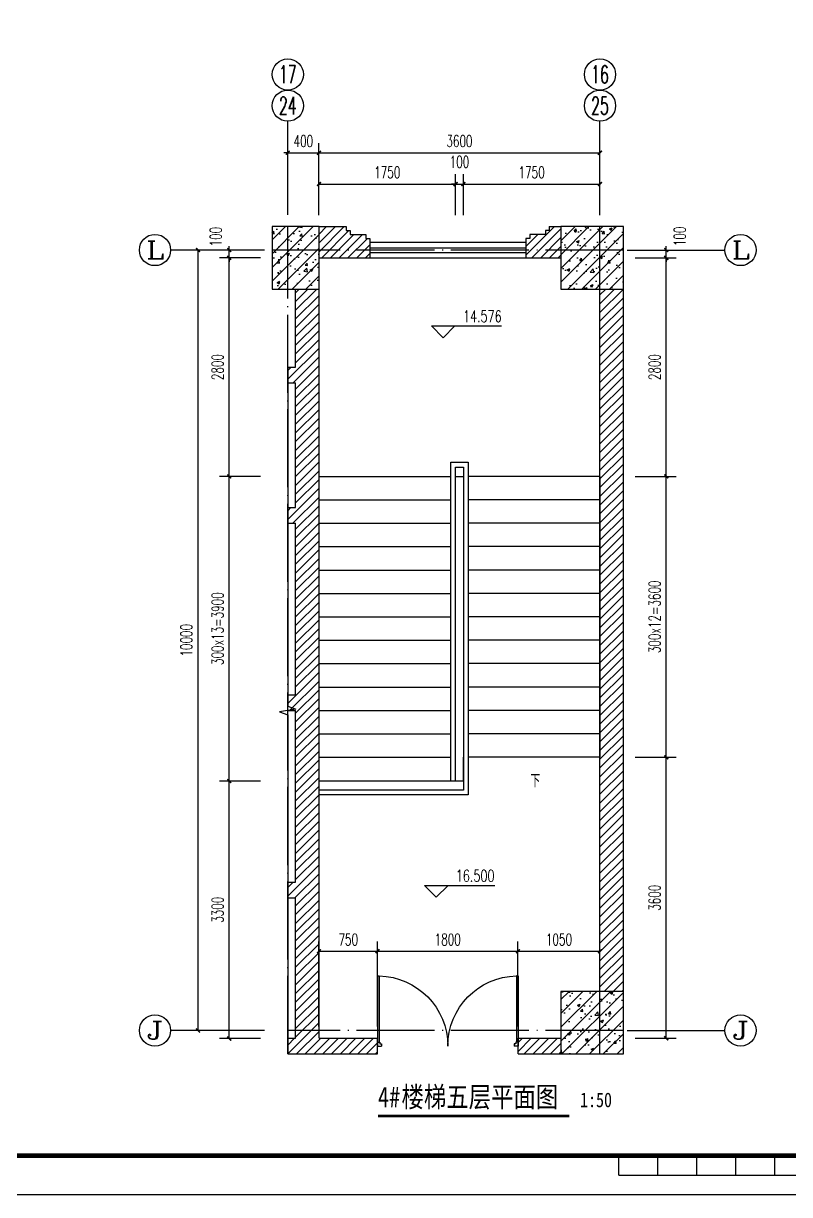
# Model space of a CAD drawing. Extents: x 307762 to 522490, y -326758 to -245675.
# Drawn here: x 491335 to 501152, y -275375 to -260368 of the extents above; entities that cross this region are included whole.
import ezdxf
from ezdxf.enums import TextEntityAlignment as Align

# ---------------------------------------------------------------- set-up
doc = ezdxf.new("R2010")
doc.units = 0
doc.header["$LTSCALE"] = 1000
doc.header["$MEASUREMENT"] = 0
doc.linetypes.add('DOTE', pattern=[2.42, 2, -0.2, 0.02, -0.2])
doc.layers.get('0').update_dxf_attribs({"linetype": 'CONTINUOUS'})
doc.layers.get('Defpoints').update_dxf_attribs({"color": 6, "linetype": 'CONTINUOUS'})
for name, color, linetype in [('A-墙线', 2, 'CONTINUOUS'), ('A-外窗', 145, 'CONTINUOUS'), ('A-门', 167, 'CONTINUOUS'), ('AXIS', 3, 'CONTINUOUS'), ('AXIS_TEXT', 7, 'CONTINUOUS'), ('COLUMN', 2, 'CONTINUOUS'), ('DIM_ELEV', 3, 'CONTINUOUS'), ('DIM_SYMB', 3, 'CONTINUOUS'), ('DOTE', 1, 'DOTE'), ('PUB_DIM', 3, 'CONTINUOUS'), ('PUB_HATCH', 250, 'CONTINUOUS'), ('PUB_TEXT', 7, 'CONTINUOUS'), ('STAIR', 4, 'CONTINUOUS'), ('图框', 85, 'CONTINUOUS')]:
    doc.layers.add(name, color=color, linetype=linetype)
doc.styles.add('_TCH_AXIS', font='COMPLEX', dxfattribs={"bigfont": 'GBCBIG'})
doc.styles.add('_TCH_DIM', font='SIMPLEX', dxfattribs={"bigfont": 'GBCBIG'})
doc.styles.add('COMPLEX', font='COMPLEX')
doc.styles.add('DIM_FONT', font='SIMPLEX.shx', dxfattribs={"width": 0.65})
doc.styles.add('房间名称', font='simhei.ttf', dxfattribs={"width": 0.8})
doc.dimstyles.new('DIMN50', dxfattribs={"dimscale": 0.5, "dimtxt": 300, "dimasz": 100, "dimexe": 250, "dimexo": 300, "dimgap": 150, "dimtad": 1, "dimdec": 0, "dimzin": 0, "dimdsep": 46, "dimtxsty": 'DIM_FONT', "dimblk": 'ARCHTICK', "dimcen": 0.09, "dimclrt": 7, "dimazin": 2, "dimtfac": 1, "dimtdec": 0, "dimtix": 1, "dimtmove": 2, "dimatfit": 3, "dimfxl": 0, "dimtolj": 1, "dimtzin": 0, "dimarcsym": 0})
pattern_1 = [(45, (0, 0), (-88.388348, 88.388348), []), (50, (0, 0), (358.63009, -31.37607), [37.5, -412.5]), (355, (0, 0), (-69.37567, 376.09607), [30, -330]), (100.4514, (29.9, -2.6), (289.2547, 344.71977), [31.8701, -350.57106]), (46.1842, (0, 100), (533.62052, -82.7595), [56.25, -618.75]), (96.6356, (44.47, 93.1), (467.33135, 487.05894), [47.80514, -525.8565]), (351.1842, (0, 100), (467.33097, 487.0593), [45, -495]), (21, (50, 75), (298.45353, -201.30945), [37.5, -412.5]), (326, (50, 75), (121.65767, 362.57502), [30, -330]), (71.4514, (74.87, 58.22), (420.11131, 161.26525), [31.8701, -350.57106]), (37.5, (0, 0), (6.079928, 166.446927), [0, -326, 0, -335, 0, -331.25]), (7.5, (0, 0), (131.53477, 197.205856), [0, -191, 0, -318.5, 0, -126.25]), (327.5, (-111.5, 0), (266.911218, -11.277436), [0, -125, 0, -390, 0, -517.5]), (317.5, (-161.5, 0), (291.59308, 50.05249), [0, -162.5, 0, -259, 0, -367.5])]

# ---------------------------------------------------------------- blocks, each defined once
blk = doc.blocks.new('m1800')
at = {"layer": 'A-墙线'}
for p, q in [((-900, -100), (-900, 100)), ((900, -100), (900, 100))]:
    blk.add_line(p, q, dxfattribs=at)
at = {"layer": 'A-门'}
for p, q in [((-900, 900), (-900, 0)), ((-900, 900), (-880, 900)), ((-880, 900), (-880, 50)), ((880, 900), (880, 50)), ((900, 900), (880, 900)), ((900, 900), (900, 0)), ((-900, 50), (-870, 50)), ((-900, 0), (-850, 0)), ((-870, 50), (-870, 30)), ((-870, 30), (-850, 30)), ((-850, 30), (-850, 0)), ((850, 30), (850, 0)), ((870, 30), (850, 30)), ((900, 0), (850, 0)), ((870, 50), (870, 30)), ((900, 50), (870, 50))]:
    blk.add_line(p, q, dxfattribs=at)
for centre, start, end in [((-900, 0), 0, 88.7267), ((900, 0), 91.2733, 180)]:
    blk.add_arc(centre, 900, start, end, dxfattribs=at)
blk = doc.blocks.new('TJAD_TK_A1')
at = {"layer": '图框'}
for p, q in [((870.88, 361.45), (870.88, 366.45)), ((880.88, 361.45), (880.88, 366.45)), ((890.88, 361.45), (890.88, 366.45)), ((900.88, 361.45), (900.88, 366.45)), ((910.88, 361.45), (910.88, 366.45)), ((870.88, 361.45), (970.88, 361.45)), ((500.38, 356.45), (1341.38, 356.45))]:
    blk.add_line(p, q, dxfattribs=at)
at = {"layer": '图框', "const_width": 1.2}
blk.add_lwpolyline([(1331.38, 940.45), (525.38, 940.45), (525.38, 366.45), (1331.38, 366.45)], close=True, dxfattribs=at)
blk = doc.blocks.new('_ArchTick')
at = {"color": 0, "linetype": 'ByBlock', "const_width": 0.4}
blk.add_lwpolyline([(-0.5, -0.5), (0.5, 0.5)], dxfattribs=at)
blk = doc.blocks.new('*D241')
at = {"layer": 'Defpoints', "color": 0}
for p in [(495872, -272257), (495122, -273372), (495872, -273372)]:
    blk.add_point(p, dxfattribs=at)
at = {"layer": 'PUB_DIM', "color": 0, "lineweight": -2}
for p, q in [((495122, -273222), (495122, -272132)), ((495872, -273222), (495872, -272132)), ((495122, -272257), (495872, -272257))]:
    blk.add_line(p, q, dxfattribs=at)
at = {"layer": 'PUB_DIM', "color": 0, "lineweight": -2, "xscale": 50, "yscale": 50, "zscale": 50}
for p, rotation in [((495122, -272257), 179.9997668628941), ((495872, -272257), 359.9997668628941)]:
    blk.add_blockref('_ArchTick', p, dxfattribs=dict(at, rotation=rotation))
at = {"layer": 'PUB_DIM', "color": 7, "insert": (495497, -272107), "char_height": 150, "attachment_point": 5, "rotation": 359.9998, "style": 'DIM_FONT'}
blk.add_mtext('\\A1;750', dxfattribs=at)
blk = doc.blocks.new('*D242')
at = {"layer": 'Defpoints', "color": 0}
for p in [(497672, -272257), (495872, -273372), (497672, -273372)]:
    blk.add_point(p, dxfattribs=at)
at = {"layer": 'PUB_DIM', "color": 0, "lineweight": -2}
for p, q in [((495872, -273222), (495872, -272132)), ((497672, -273222), (497672, -272132)), ((495872, -272257), (497672, -272257))]:
    blk.add_line(p, q, dxfattribs=at)
at = {"layer": 'PUB_DIM', "color": 0, "lineweight": -2, "xscale": 50, "yscale": 50, "zscale": 50}
for p, rotation in [((495872, -272257), 179.9997668628938), ((497672, -272257), 359.9997668628939)]:
    blk.add_blockref('_ArchTick', p, dxfattribs=dict(at, rotation=rotation))
at = {"layer": 'PUB_DIM', "color": 7, "insert": (496772, -272107), "char_height": 150, "attachment_point": 5, "rotation": 359.9998, "style": 'DIM_FONT'}
blk.add_mtext('\\A1;1800', dxfattribs=at)
blk = doc.blocks.new('*D243')
at = {"layer": 'Defpoints', "color": 0}
for p in [(498722, -272257), (497672, -273372), (498722, -273372)]:
    blk.add_point(p, dxfattribs=at)
at = {"layer": 'PUB_DIM', "color": 0, "lineweight": -2}
for p, q in [((497672, -273222), (497672, -272132)), ((498722, -273222), (498722, -272132)), ((497672, -272257), (498722, -272257))]:
    blk.add_line(p, q, dxfattribs=at)
at = {"layer": 'PUB_DIM', "color": 0, "lineweight": -2, "xscale": 50, "yscale": 50, "zscale": 50}
for p, rotation in [((497672, -272257), 179.999766862893), ((498722, -272257), 359.9997668628931)]:
    blk.add_blockref('_ArchTick', p, dxfattribs=dict(at, rotation=rotation))
at = {"layer": 'PUB_DIM', "color": 7, "insert": (498197, -272107), "char_height": 150, "attachment_point": 5, "rotation": 359.9998, "style": 'DIM_FONT'}
blk.add_mtext('\\A1;1050', dxfattribs=at)
blk = doc.blocks.new('*D622')
at = {"layer": 'AXIS', "color": 0, "lineweight": -2}
for p, q in [((494722, -262426), (494722, -261901)), ((495122, -262426), (495122, -261901)), ((494722, -262026), (494672, -262026)), ((494722, -262026), (495122, -262026)), ((495122, -262026), (495172, -262026))]:
    blk.add_line(p, q, dxfattribs=at)
at = {"layer": 'Defpoints', "color": 0}
for p in [(495122, -262026), (494722, -262576), (495122, -262576)]:
    blk.add_point(p, dxfattribs=at)
at = {"layer": 'AXIS', "color": 0, "lineweight": -2, "xscale": 50, "yscale": 50, "zscale": 50}
blk.add_blockref('_ArchTick', (494722, -262026), dxfattribs=at)
at = {"layer": 'AXIS', "color": 0, "lineweight": -2, "xscale": 50, "yscale": 50, "zscale": 50, "rotation": 180}
blk.add_blockref('_ArchTick', (495122, -262026), dxfattribs=at)
at = {"layer": 'AXIS', "color": 7, "insert": (494922, -261876), "char_height": 150, "attachment_point": 5, "style": 'DIM_FONT'}
blk.add_mtext('\\A1;400', dxfattribs=at)
blk = doc.blocks.new('*D623')
at = {"layer": 'AXIS', "color": 0, "lineweight": -2}
for p, q in [((495122, -262426), (495122, -261901)), ((498722, -262426), (498722, -261901)), ((495122, -262026), (498722, -262026))]:
    blk.add_line(p, q, dxfattribs=at)
at = {"layer": 'Defpoints', "color": 0}
for p in [(498722, -262026), (495122, -262576), (498722, -262576)]:
    blk.add_point(p, dxfattribs=at)
at = {"layer": 'AXIS', "color": 0, "lineweight": -2, "xscale": 50, "yscale": 50, "zscale": 50, "rotation": 180}
blk.add_blockref('_ArchTick', (495122, -262026), dxfattribs=at)
at = {"layer": 'AXIS', "color": 0, "lineweight": -2, "xscale": 50, "yscale": 50, "zscale": 50}
blk.add_blockref('_ArchTick', (498722, -262026), dxfattribs=at)
at = {"layer": 'AXIS', "color": 7, "insert": (496922, -261876), "char_height": 150, "attachment_point": 5, "style": 'DIM_FONT'}
blk.add_mtext('\\A1;3600', dxfattribs=at)
blk = doc.blocks.new('*D624')
at = {"layer": 'AXIS', "color": 0, "lineweight": -2}
for p, q in [((495122, -262826), (495122, -262301)), ((496872, -262826), (496872, -262301)), ((495122, -262426), (496872, -262426))]:
    blk.add_line(p, q, dxfattribs=at)
at = {"layer": 'Defpoints', "color": 0}
for p in [(496872, -262426), (495122, -262976), (496872, -262976)]:
    blk.add_point(p, dxfattribs=at)
at = {"layer": 'AXIS', "color": 0, "lineweight": -2, "xscale": 50, "yscale": 50, "zscale": 50, "rotation": 180}
blk.add_blockref('_ArchTick', (495122, -262426), dxfattribs=at)
at = {"layer": 'AXIS', "color": 0, "lineweight": -2, "xscale": 50, "yscale": 50, "zscale": 50}
blk.add_blockref('_ArchTick', (496872, -262426), dxfattribs=at)
at = {"layer": 'AXIS', "color": 7, "insert": (495997, -262276), "char_height": 150, "attachment_point": 5, "style": 'DIM_FONT'}
blk.add_mtext('\\A1;1750', dxfattribs=at)
blk = doc.blocks.new('*D625')
at = {"layer": 'AXIS', "color": 0, "lineweight": -2}
for p, q in [((496872, -262826), (496872, -262301)), ((496972, -262826), (496972, -262301)), ((496872, -262426), (496822, -262426)), ((496872, -262426), (496972, -262426)), ((496972, -262426), (497022, -262426))]:
    blk.add_line(p, q, dxfattribs=at)
at = {"layer": 'Defpoints', "color": 0}
for p in [(496972, -262426), (496872, -262976), (496972, -262976)]:
    blk.add_point(p, dxfattribs=at)
at = {"layer": 'AXIS', "color": 0, "lineweight": -2, "xscale": 50, "yscale": 50, "zscale": 50}
blk.add_blockref('_ArchTick', (496872, -262426), dxfattribs=at)
at = {"layer": 'AXIS', "color": 0, "lineweight": -2, "xscale": 50, "yscale": 50, "zscale": 50, "rotation": 180}
blk.add_blockref('_ArchTick', (496972, -262426), dxfattribs=at)
at = {"layer": 'AXIS', "color": 7, "insert": (496922, -262142), "char_height": 150, "attachment_point": 5, "style": 'DIM_FONT'}
blk.add_mtext('\\A1;100', dxfattribs=at)
blk = doc.blocks.new('*D626')
at = {"layer": 'AXIS', "color": 0, "lineweight": -2}
for p, q in [((496972, -262826), (496972, -262301)), ((498722, -262826), (498722, -262301)), ((496972, -262426), (498722, -262426))]:
    blk.add_line(p, q, dxfattribs=at)
at = {"layer": 'Defpoints', "color": 0}
for p in [(498722, -262426), (496972, -262976), (498722, -262976)]:
    blk.add_point(p, dxfattribs=at)
at = {"layer": 'AXIS', "color": 0, "lineweight": -2, "xscale": 50, "yscale": 50, "zscale": 50, "rotation": 180}
blk.add_blockref('_ArchTick', (496972, -262426), dxfattribs=at)
at = {"layer": 'AXIS', "color": 0, "lineweight": -2, "xscale": 50, "yscale": 50, "zscale": 50}
blk.add_blockref('_ArchTick', (498722, -262426), dxfattribs=at)
at = {"layer": 'AXIS', "color": 7, "insert": (497847, -262276), "char_height": 150, "attachment_point": 5, "style": 'DIM_FONT'}
blk.add_mtext('\\A1;1750', dxfattribs=at)
blk = doc.blocks.new('*D660')
at = {"layer": 'AXIS', "color": 0, "lineweight": -2}
for p, q in [((499172, -269772), (499697, -269772)), ((499572, -273372), (499572, -269772)), ((499172, -273372), (499697, -273372))]:
    blk.add_line(p, q, dxfattribs=at)
at = {"layer": 'Defpoints', "color": 0}
for p in [(499022, -269772), (499572, -269772), (499022, -273372)]:
    blk.add_point(p, dxfattribs=at)
at = {"layer": 'AXIS', "color": 0, "lineweight": -2, "xscale": 50, "yscale": 50, "zscale": 50}
for p, rotation in [((499572, -269772), 90), ((499572, -273372), 270)]:
    blk.add_blockref('_ArchTick', p, dxfattribs=dict(at, rotation=rotation))
at = {"layer": 'AXIS', "color": 7, "insert": (499422, -271572), "char_height": 150, "attachment_point": 5, "rotation": 90, "style": 'DIM_FONT'}
blk.add_mtext('\\A1;3600', dxfattribs=at)
blk = doc.blocks.new('*D661')
at = {"layer": 'AXIS', "color": 0, "lineweight": -2}
for p, q in [((499172, -266172), (499697, -266172)), ((499572, -269772), (499572, -266172)), ((499172, -269772), (499697, -269772))]:
    blk.add_line(p, q, dxfattribs=at)
at = {"layer": 'Defpoints', "color": 0}
for p in [(499022, -266172), (499572, -266172), (499022, -269772)]:
    blk.add_point(p, dxfattribs=at)
at = {"layer": 'AXIS', "color": 0, "lineweight": -2, "xscale": 50, "yscale": 50, "zscale": 50}
for p, rotation in [((499572, -266172), 90), ((499572, -269772), 270)]:
    blk.add_blockref('_ArchTick', p, dxfattribs=dict(at, rotation=rotation))
at = {"layer": 'AXIS', "color": 7, "insert": (499422, -267972), "char_height": 150, "attachment_point": 5, "rotation": 90, "style": 'DIM_FONT'}
blk.add_mtext('\\A1;300x12=3600', dxfattribs=at)
blk = doc.blocks.new('*D662')
at = {"layer": 'AXIS', "color": 0, "lineweight": -2}
for p, q in [((499172, -263372), (499697, -263372)), ((499572, -266172), (499572, -263372)), ((499172, -266172), (499697, -266172))]:
    blk.add_line(p, q, dxfattribs=at)
at = {"layer": 'Defpoints', "color": 0}
for p in [(499022, -263372), (499572, -263372), (499022, -266172)]:
    blk.add_point(p, dxfattribs=at)
at = {"layer": 'AXIS', "color": 0, "lineweight": -2, "xscale": 50, "yscale": 50, "zscale": 50}
for p, rotation in [((499572, -263372), 90), ((499572, -266172), 270)]:
    blk.add_blockref('_ArchTick', p, dxfattribs=dict(at, rotation=rotation))
at = {"layer": 'AXIS', "color": 7, "insert": (499422, -264772), "char_height": 150, "attachment_point": 5, "rotation": 90, "style": 'DIM_FONT'}
blk.add_mtext('\\A1;2800', dxfattribs=at)
blk = doc.blocks.new('*D663')
at = {"layer": 'AXIS', "color": 0, "lineweight": -2}
for p, q in [((499172, -263272), (499697, -263272)), ((499572, -263272), (499572, -263222)), ((499572, -263372), (499572, -263272)), ((499172, -263372), (499697, -263372)), ((499572, -263372), (499572, -263422))]:
    blk.add_line(p, q, dxfattribs=at)
at = {"layer": 'Defpoints', "color": 0}
for p in [(499022, -263272), (499572, -263272), (499022, -263372)]:
    blk.add_point(p, dxfattribs=at)
at = {"layer": 'AXIS', "color": 0, "lineweight": -2, "xscale": 50, "yscale": 50, "zscale": 50}
for p, rotation in [((499572, -263272), 270), ((499572, -263372), 90)]:
    blk.add_blockref('_ArchTick', p, dxfattribs=dict(at, rotation=rotation))
at = {"layer": 'AXIS', "color": 7, "insert": (499745, -263097), "char_height": 150, "attachment_point": 5, "rotation": 90, "style": 'DIM_FONT'}
blk.add_mtext('\\A1;100', dxfattribs=at)
blk = doc.blocks.new('*D664')
at = {"layer": 'AXIS', "color": 0, "lineweight": -2}
for p, q in [((494372, -270076), (493847, -270076)), ((493972, -273376), (493972, -270076)), ((494372, -273376), (493847, -273376))]:
    blk.add_line(p, q, dxfattribs=at)
at = {"layer": 'Defpoints', "color": 0}
for p in [(493972, -270076), (494522, -270076), (494522, -273376)]:
    blk.add_point(p, dxfattribs=at)
at = {"layer": 'AXIS', "color": 0, "lineweight": -2, "xscale": 50, "yscale": 50, "zscale": 50}
for p, rotation in [((493972, -270076), 90), ((493972, -273376), 270)]:
    blk.add_blockref('_ArchTick', p, dxfattribs=dict(at, rotation=rotation))
at = {"layer": 'AXIS', "color": 7, "insert": (493822, -271726), "char_height": 150, "attachment_point": 5, "rotation": 90, "style": 'DIM_FONT'}
blk.add_mtext('\\A1;3300', dxfattribs=at)
blk = doc.blocks.new('*D665')
at = {"layer": 'AXIS', "color": 0, "lineweight": -2}
for p, q in [((494372, -266172), (493847, -266172)), ((493972, -270076), (493972, -266172)), ((494372, -270076), (493847, -270076))]:
    blk.add_line(p, q, dxfattribs=at)
at = {"layer": 'Defpoints', "color": 0}
for p in [(493972, -266172), (494522, -266172), (494522, -270076)]:
    blk.add_point(p, dxfattribs=at)
at = {"layer": 'AXIS', "color": 0, "lineweight": -2, "xscale": 50, "yscale": 50, "zscale": 50}
for p, rotation in [((493972, -266172), 90), ((493972, -270076), 270)]:
    blk.add_blockref('_ArchTick', p, dxfattribs=dict(at, rotation=rotation))
at = {"layer": 'AXIS', "color": 7, "insert": (493822, -268124), "char_height": 150, "attachment_point": 5, "rotation": 90, "style": 'DIM_FONT'}
blk.add_mtext('\\A1;300x13=3900', dxfattribs=at)
blk = doc.blocks.new('*D666')
at = {"layer": 'AXIS', "color": 0, "lineweight": -2}
for p, q in [((494372, -263372), (493847, -263372)), ((493972, -266172), (493972, -263372)), ((494372, -266172), (493847, -266172))]:
    blk.add_line(p, q, dxfattribs=at)
at = {"layer": 'Defpoints', "color": 0}
for p in [(493972, -263372), (494522, -263372), (494522, -266172)]:
    blk.add_point(p, dxfattribs=at)
at = {"layer": 'AXIS', "color": 0, "lineweight": -2, "xscale": 50, "yscale": 50, "zscale": 50}
for p, rotation in [((493972, -263372), 90), ((493972, -266172), 270)]:
    blk.add_blockref('_ArchTick', p, dxfattribs=dict(at, rotation=rotation))
at = {"layer": 'AXIS', "color": 7, "insert": (493822, -264772), "char_height": 150, "attachment_point": 5, "rotation": 90, "style": 'DIM_FONT'}
blk.add_mtext('\\A1;2800', dxfattribs=at)
blk = doc.blocks.new('*D667')
at = {"layer": 'AXIS', "color": 0, "lineweight": -2}
for p, q in [((494372, -263272), (493847, -263272)), ((493972, -263272), (493972, -263222)), ((493972, -263372), (493972, -263272)), ((494372, -263372), (493847, -263372)), ((493972, -263372), (493972, -263422))]:
    blk.add_line(p, q, dxfattribs=at)
at = {"layer": 'Defpoints', "color": 0}
for p in [(493972, -263272), (494522, -263272), (494522, -263372)]:
    blk.add_point(p, dxfattribs=at)
at = {"layer": 'AXIS', "color": 0, "lineweight": -2, "xscale": 50, "yscale": 50, "zscale": 50}
for p, rotation in [((493972, -263272), 270), ((493972, -263372), 90)]:
    blk.add_blockref('_ArchTick', p, dxfattribs=dict(at, rotation=rotation))
at = {"layer": 'AXIS', "color": 7, "insert": (493800, -263101), "char_height": 150, "attachment_point": 5, "rotation": 90, "style": 'DIM_FONT'}
blk.add_mtext('\\A1;100', dxfattribs=at)
blk = doc.blocks.new('*D668')
at = {"layer": 'AXIS', "color": 0, "lineweight": -2}
for p, q in [((494372, -263272), (493447, -263272)), ((493572, -273272), (493572, -263272)), ((494372, -273272), (493447, -273272))]:
    blk.add_line(p, q, dxfattribs=at)
at = {"layer": 'Defpoints', "color": 0}
for p in [(493572, -263272), (494522, -263272), (494522, -273272)]:
    blk.add_point(p, dxfattribs=at)
at = {"layer": 'AXIS', "color": 0, "lineweight": -2, "xscale": 50, "yscale": 50, "zscale": 50}
for p, rotation in [((493572, -263272), 90), ((493572, -273272), 270)]:
    blk.add_blockref('_ArchTick', p, dxfattribs=dict(at, rotation=rotation))
at = {"layer": 'AXIS', "color": 7, "insert": (493422, -268272), "char_height": 150, "attachment_point": 5, "rotation": 90, "style": 'DIM_FONT'}
blk.add_mtext('\\A1;10000', dxfattribs=at)
blk = doc.blocks.new('_AXISO')
blk.add_circle((0, 0), 0.5)
at = {"layer": 'AXIS_TEXT', "style": 'COMPLEX', "width": 1.041667}
blk.add_attdef('A', text='', height=0.56, dxfattribs=at).set_placement((-0.25, -0.28), (0.25, -0.28), align=Align.FIT)

msp = doc.modelspace()

# ---------------------------------------------------------------- hatches: boundary and pattern name
at = {"layer": 'PUB_HATCH'}
h = msp.add_hatch(dxfattribs=at)
h.set_pattern_fill('钢筋混凝土', color=256, scale=50, style=0)
h.set_pattern_definition(pattern_1)
h.paths.add_polyline_path([(494522.5, -262972.1), (494522.5, -263772.1), (495122.5, -263772.1), (495122.5, -262972.1)])
h = msp.add_hatch(dxfattribs=at)
h.set_pattern_fill('ANSI31', color=256, scale=50, style=0)
h.set_pattern_definition([(45, (494722.48, -273572.145), (-56.1266, 56.1266), [])])
h.paths.add_polyline_path([(495872.5, -273372.1), (495122.5, -273372.1), (495122.5, -273272.1), (494822.5, -273272.1), (494822.5, -273372.1), (494722.5, -273372.1), (494722.5, -273572.1), (495872.5, -273572.1)])
h.paths.add_polyline_path([(495122.5, -263772.1), (494822.5, -263772.1), (494822.5, -264772.1), (494722.5, -264772.1), (494722.5, -264972.1), (494822.5, -264972.1), (494822.5, -266572.1), (494722.5, -266572.1), (494722.5, -266772.1), (494822.5, -266772.1), (494822.5, -268972.1), (494722.5, -268972.1), (494722.5, -269172.1), (494822.5, -269172.1), (494822.5, -271372.1), (494722.5, -271372.1), (494722.5, -271572.1), (494822.5, -271572.1), (494822.5, -273272.1), (495122.5, -273272.1)])
h.paths.add_polyline_path([(498222.5, -273372.1), (497672.5, -273372.1), (497672.5, -273572.1), (498222.5, -273572.1)])
h.paths.add_polyline_path([(499022.5, -263772.1), (498722.5, -263772.1), (498722.5, -272772.1), (499022.5, -272772.1)])
h.paths.add_polyline_path([(498222.5, -262972.1), (498072.5, -262972.1), (498072.5, -263022.1), (498022.5, -263022.1), (498022.5, -263072.1), (497822.5, -263072.1), (497822.5, -263122.1), (497772.5, -263122.1), (497772.5, -263272.1), (498222.5, -263272.1)])
h.paths.add_polyline_path([(498222.5, -263272.1), (497772.5, -263272.1), (497772.5, -263372.1), (498222.5, -263372.1)])
h.paths.add_polyline_path([(495772.5, -263122.1), (495722.5, -263122.1), (495722.5, -263072.1), (495522.5, -263072.1), (495522.5, -263022.1), (495472.5, -263022.1), (495472.5, -262972.1), (495122.5, -262972.1), (495122.5, -263272.1), (495772.5, -263272.1)])
h.paths.add_polyline_path([(495772.5, -263272.1), (495122.5, -263272.1), (495122.5, -263372.1), (495772.5, -263372.1)])
h = msp.add_hatch(dxfattribs=at)
h.set_pattern_fill('钢筋混凝土', color=256, scale=50, style=0)
h.set_pattern_definition(pattern_1)
h.paths.add_polyline_path([(498222.5, -262972.1), (498222.5, -263772.1), (499022.5, -263772.1), (499022.5, -262972.1)])
h = msp.add_hatch(dxfattribs=at)
h.set_pattern_fill('钢筋混凝土', color=256, scale=50, style=0)
h.set_pattern_definition(pattern_1)
h.paths.add_polyline_path([(498222.5, -272772.1), (498222.5, -273572.1), (499022.5, -273572.1), (499022.5, -272772.1)])

# ---------------------------------------------------------------- linework, layer by layer
at = {"layer": 'A-墙线'}
for p, q in [((495122.5, -262972.1), (495472.5, -262972.1)), ((495472.5, -262972.1), (495472.5, -263022.1)), ((495472.5, -263022.1), (495522.5, -263022.1)), ((495522.5, -263022.1), (495522.5, -263072.1)), ((498022.5, -263022.1), (498022.5, -263072.1)), ((498072.5, -263022.1), (498022.5, -263022.1)), ((498072.5, -262972.1), (498072.5, -263022.1)), ((498072.5, -262972.1), (498222.5, -262972.1)), ((495522.5, -263072.1), (495722.5, -263072.1)), ((495722.5, -263072.1), (495722.5, -263122.1)), ((495722.5, -263122.1), (495772.5, -263122.1)), ((495772.5, -263122.1), (495772.5, -263372.1)), ((497822.5, -263122.1), (497772.5, -263122.1)), ((497772.5, -263122.1), (497772.5, -263372.1)), ((497822.5, -263072.1), (497822.5, -263122.1)), ((498022.5, -263072.1), (497822.5, -263072.1)), ((495122.5, -263372.1), (495772.5, -263372.1)), ((497772.5, -263372.1), (498222.5, -263372.1)), ((495122.5, -273372.1), (495122.5, -263572.1)), ((494822.5, -264772.1), (494822.5, -263772.1)), ((498722.5, -272772.1), (498722.5, -263772.1)), ((499022.5, -272772.1), (499022.5, -263672.1)), ((494722.5, -264772.1), (494822.5, -264772.1)), ((494722.5, -264972.1), (494822.5, -264972.1)), ((494822.5, -266572.1), (494822.5, -264972.1)), ((494722.5, -266572.1), (494822.5, -266572.1)), ((494722.5, -266772.1), (494822.5, -266772.1)), ((494822.5, -268972.1), (494822.5, -266772.1)), ((494722.5, -268972.1), (494822.5, -268972.1)), ((494722.5, -269172.1), (494822.5, -269172.1)), ((494822.5, -271372.1), (494822.5, -269172.1)), ((494722.5, -271372.1), (494822.5, -271372.1)), ((494722.5, -271572.1), (494822.5, -271572.1)), ((494822.5, -273372.1), (494822.5, -271572.1)), ((494722.5, -273372.1), (494822.5, -273372.1)), ((495122.5, -273372.1), (495872.5, -273372.1)), ((497672.5, -273372.1), (498222.5, -273372.1)), ((494722.5, -273572.1), (495872.5, -273572.1)), ((497672.5, -273572.1), (498222.5, -273572.1))]:
    msp.add_line(p, q, dxfattribs=at)
at = {"layer": 'A-外窗'}
for p, q in [((495772.5, -263172.1), (497772.5, -263172.1)), ((495772.5, -263242.1), (497772.5, -263242.1)), ((495772.5, -263302.1), (497772.5, -263302.1)), ((495772.5, -263372.1), (497772.5, -263372.1))]:
    msp.add_line(p, q, dxfattribs=at)
at = {"layer": 'AXIS'}
for p, q in [((494722.5, -261222.1), (494722.5, -261222.1)), ((498722.5, -261222.1), (498722.5, -261222.1)), ((494722.5, -262822.1), (494722.5, -261622.1)), ((498722.5, -262822.1), (498722.5, -261622.1)), ((494422.5, -263272.1), (493220.7, -263272.1)), ((499072.5, -263272.1), (500324.2, -263272.1)), ((494422.5, -273272.1), (493220.7, -273272.1)), ((499072.5, -273272.1), (500324.2, -273272.1))]:
    msp.add_line(p, q, dxfattribs=at)
at = {"layer": 'COLUMN'}
for p, q in [((494522.5, -262972.1), (494522.5, -263772.1)), ((495122.5, -262972.1), (494522.5, -262972.1)), ((495122.5, -263772.1), (495122.5, -262972.1)), ((498222.5, -262972.1), (498222.5, -263772.1)), ((499022.5, -262972.1), (498222.5, -262972.1)), ((499022.5, -263772.1), (499022.5, -262972.1)), ((494522.5, -263772.1), (495122.5, -263772.1)), ((498222.5, -263772.1), (499022.5, -263772.1)), ((498222.5, -272772.1), (498222.5, -273572.1)), ((499022.5, -272772.1), (498222.5, -272772.1)), ((499022.5, -273572.1), (499022.5, -272772.1)), ((498222.5, -273572.1), (499022.5, -273572.1))]:
    msp.add_line(p, q, dxfattribs=at)
at = {"layer": 'DIM_ELEV'}
for p, q in [((496712.5, -264394.9), (496562.5, -264244.9)), ((496562.5, -264244.9), (497462.5, -264244.9)), ((496712.5, -264394.9), (496862.5, -264244.9)), ((496625.6, -271564.7), (496475.6, -271414.7)), ((496475.6, -271414.7), (497375.6, -271414.7)), ((496625.6, -271564.7), (496775.6, -271414.7))]:
    msp.add_line(p, q, dxfattribs=at)
at = {"layer": 'DIM_SYMB'}
msp.add_lwpolyline([(494722.5, -264772.1), (494722.5, -269115.9), (494827.5, -269154.1), (494617.5, -269191.1), (494722.5, -269228.4), (494722.5, -273572.1)], dxfattribs=at)
msp.add_lwpolyline([(497877.5, -269772.1, 0, 0, 0), (497880, -264821.8, 0, 0, 0), (496065, -264821.8, 0, 0, 0), (496065, -269922.1, 40, 0, 0), (496065, -270072.1, 0, 0, 0)], format="xyseb", dxfattribs=at)
at = {"layer": 'DIM_SYMB', "const_width": 35}
msp.add_lwpolyline([(495877.3, -274366.7), (498327.9, -274366.7)], dxfattribs=at)
at = {"layer": 'DOTE', "ltscale": 0.5}
for p, q in [((494722.5, -273572.1), (494722.5, -262972.1)), ((498722.5, -273572.1), (498722.5, -262972.1)), ((499022.5, -263272.1), (494522.5, -263272.1)), ((499022.5, -273272.1), (494722.5, -273272.1))]:
    msp.add_line(p, q, dxfattribs=at)
at = {"layer": 'PUB_HATCH', "color": 1}
msp.add_lwpolyline([(517989.6, -246175.1), (481689.6, -246175.1), (481689.6, -274875.1), (517989.6, -274875.1)], close=True, dxfattribs=at)
at = {"layer": 'STAIR'}
for p, q in [((496812.5, -270072.1), (496812.5, -265992.1)), ((496812.5, -265992.1), (497032.5, -265992.1)), ((496872.5, -270072.1), (496872.5, -266052.1)), ((496872.5, -266052.1), (496972.5, -266052.1)), ((496972.5, -266052.1), (496972.5, -270192.1)), ((497032.5, -265992.1), (497032.5, -270252.1)), ((495122.5, -270072.1), (495122.5, -266172.1)), ((495122.5, -266172.1), (496812.5, -266172.1)), ((496872.5, -270072.1), (496872.5, -266172.1)), ((496872.5, -266172.1), (496972.5, -266172.1)), ((496972.5, -266172.1), (496972.5, -269772.1)), ((498722.5, -266172.1), (497032.5, -266172.1)), ((498722.5, -266172.1), (498722.5, -269772.1)), ((495122.5, -266472.1), (496812.5, -266472.1)), ((498722.5, -266472.1), (497032.5, -266472.1)), ((495122.5, -266772.1), (496812.5, -266772.1)), ((498722.5, -266772.1), (497032.5, -266772.1)), ((495122.5, -267072.1), (496812.5, -267072.1)), ((498722.5, -267072.1), (497032.5, -267072.1)), ((495122.5, -267372.1), (496812.5, -267372.1)), ((498722.5, -267372.1), (497032.5, -267372.1)), ((495122.5, -267672.1), (496812.5, -267672.1)), ((498722.5, -267672.1), (497032.5, -267672.1)), ((495122.5, -267972.1), (496812.5, -267972.1)), ((498722.5, -267972.1), (497032.5, -267972.1)), ((495122.5, -268272.1), (496812.5, -268272.1)), ((498722.5, -268272.1), (497032.5, -268272.1)), ((495122.5, -268572.1), (496812.5, -268572.1)), ((498722.5, -268572.1), (497032.5, -268572.1)), ((495122.5, -268872.1), (496812.5, -268872.1)), ((498722.5, -268872.1), (497032.5, -268872.1)), ((495122.5, -269172.1), (496812.5, -269172.1)), ((498722.5, -269172.1), (497032.5, -269172.1)), ((495122.5, -269472.1), (496812.5, -269472.1)), ((498722.5, -269472.1), (497032.5, -269472.1)), ((495122.5, -269772.1), (496812.5, -269772.1)), ((496972.5, -270072.1), (496972.5, -269772.1)), ((498722.5, -269772.1), (497032.5, -269772.1)), ((495122.5, -270072.1), (496812.5, -270072.1)), ((496812.5, -270072.1), (496872.5, -270072.1)), ((496812.5, -270072.1), (496872.5, -270072.1)), ((496872.5, -270072.1), (496972.5, -270072.1)), ((496972.5, -270192.1), (495122.5, -270192.1)), ((495122.5, -270252.1), (495122.5, -270192.1)), ((497032.5, -270252.1), (495122.5, -270252.1))]:
    msp.add_line(p, q, dxfattribs=at)

# ---------------------------------------------------------------- block references
at = {"layer": 'A-门', "xscale": -1}
msp.add_blockref('m1800', (496772.5, -273472.1), dxfattribs=at)
at = {"layer": 'AXIS'}
ref = msp.add_blockref('_AXISO', (494722.5, -261022.1), dxfattribs=dict(at, xscale=400, yscale=400, zscale=400))
ref.add_attrib('A', '17', dxfattribs={"layer": 'AXIS_TEXT', "height": 226.27, "style": '_TCH_AXIS', "width": 0.724138}).set_placement((494609.3, -261135.3), (494835.6, -261135.3), align=Align.FIT)
ref = msp.add_blockref('_AXISO', (498722.5, -261022.1), dxfattribs=dict(at, xscale=400, yscale=400, zscale=400))
ref.add_attrib('A', '16', dxfattribs={"layer": 'AXIS_TEXT', "height": 226.27, "style": '_TCH_AXIS', "width": 0.724138}).set_placement((498609.3, -261135.3), (498835.6, -261135.3), align=Align.FIT)
ref = msp.add_blockref('_AXISO', (494722.5, -261422.1), dxfattribs=dict(at, xscale=400, yscale=400, zscale=400))
ref.add_attrib('A', '24', dxfattribs={"layer": 'AXIS_TEXT', "height": 226.27, "style": '_TCH_AXIS', "width": 0.583333}).set_placement((494609.3, -261535.3), (494835.6, -261535.3), align=Align.FIT)
ref = msp.add_blockref('_AXISO', (498722.5, -261422.1), dxfattribs=dict(at, xscale=400, yscale=400, zscale=400))
ref.add_attrib('A', '25', dxfattribs={"layer": 'AXIS_TEXT', "height": 226.27, "style": '_TCH_AXIS', "width": 0.617647}).set_placement((498609.3, -261535.3), (498835.6, -261535.3), align=Align.FIT)
ref = msp.add_blockref('_AXISO', (493020.7, -263272.1), dxfattribs=dict(at, xscale=400, yscale=400, zscale=400))
ref.add_attrib('A', 'L', dxfattribs={"layer": 'AXIS_TEXT', "height": 226.3, "style": '_TCH_AXIS', "width": 1.4}).set_placement((492907.6, -263385.3), (493133.9, -263385.3), align=Align.FIT)
ref = msp.add_blockref('_AXISO', (500524.2, -263272.1), dxfattribs=dict(at, xscale=400, yscale=400, zscale=400))
ref.add_attrib('A', 'L', dxfattribs={"layer": 'AXIS_TEXT', "height": 226.3, "style": '_TCH_AXIS', "width": 1.4}).set_placement((500411.1, -263385.3), (500637.4, -263385.3), align=Align.FIT)
ref = msp.add_blockref('_AXISO', (493020.7, -273272.1), dxfattribs=dict(at, xscale=400, yscale=400, zscale=400))
ref.add_attrib('A', 'J', dxfattribs={"layer": 'AXIS_TEXT', "height": 226.3, "style": '_TCH_AXIS', "width": 1.909091}).set_placement((492907.6, -273385.3), (493133.9, -273385.3), align=Align.FIT)
ref = msp.add_blockref('_AXISO', (500524.2, -273272.1), dxfattribs=dict(at, xscale=400, yscale=400, zscale=400))
ref.add_attrib('A', 'J', dxfattribs={"layer": 'AXIS_TEXT', "height": 226.3, "style": '_TCH_AXIS', "width": 1.909091}).set_placement((500411.1, -273385.3), (500637.4, -273385.3), align=Align.FIT)
at = {"layer": '图框', "xscale": 50, "yscale": 50, "zscale": 50}
msp.add_blockref('TJAD_TK_A1', (455420.6, -293197.5), dxfattribs=at)

# ---------------------------------------------------------------- texts
at = {"layer": 'PUB_TEXT'}
for s, height, style, width, p in [('14.576', 148.75, '_TCH_DIM', 0.705882, (496967.5, -264194.9)), ('16.500', 148.75, '_TCH_DIM', 0.705882, (496875.6, -271364.7)), ('4#', 262.87, '房间名称', 0.8, (495877.3, -274255.3)), ('楼梯五层平面图', 262.87, '房间名称', 0.8, (496179.7, -274255.3)), ('1:50', 187.76, '房间名称', 0.8, (498467.9, -274255.3))]:
    msp.add_text(s, height=height, dxfattribs=dict(at, style=style, width=width)).set_placement(p)
at = {"layer": 'PUB_TEXT', "style": '_TCH_DIM'}
msp.add_text('下', height=168.8, dxfattribs=at).set_placement((497830, -270157.1))

# ---------------------------------------------------------------- dimensions: what is measured, and where the dimension line sits
at = {"layer": 'AXIS'}
for p1, p2, distance, picture, middle in [((494722.5, -262575.9), (495122.5, -262575.9), 550, '*D622', (494922.5, -261875.9)), ((495122.5, -262575.9), (498722.5, -262575.9), 550, '*D623', (496922.5, -261875.9)), ((495122.5, -262975.9), (496872.5, -262975.9), 550, '*D624', (495997.5, -262275.9)), ((496972.5, -262975.9), (498722.5, -262975.9), 550, '*D626', (497847.5, -262275.9)), ((494522.5, -273272.4), (494522.5, -263272.4), 950, '*D668', (493422.5, -268272.4)), ((494522.5, -266172.4), (494522.5, -263372.4), 550, '*D666', (493822.5, -264772.4)), ((499022.5, -266172.4), (499022.5, -263372.4), -550, '*D662', (499422.5, -264772.4)), ((499022.5, -273372.4), (499022.5, -269772.4), -550, '*D660', (499422.5, -271572.4)), ((494522.5, -273376.2), (494522.5, -270076.2), 550, '*D664', (493822.5, -271726.2))]:
    dim = msp.add_aligned_dim(p1=p1, p2=p2, distance=distance, dimstyle='DIMN50', dxfattribs=at)
    dim.commit()
    dim.dimension.update_dxf_attribs({"geometry": picture, "text_midpoint": middle})
for base, p1, p2, angle, picture, middle in [((496972.5, -262425.9), (496872.5, -262975.9), (496972.5, -262975.9), 0, '*D625', (496922.5, -262142.2)), ((493972.5, -263272.4), (494522.5, -263372.4), (494522.5, -263272.4), 90.00002, '*D667', (493800, -263101.2)), ((499572.5, -263272.4), (499022.5, -263372.4), (499022.5, -263272.4), 89.99998, '*D663', (499745, -263097.4))]:
    dim = msp.add_linear_dim(base=base, p1=p1, p2=p2, angle=angle, dimstyle='DIMN50', dxfattribs=at)
    dim.commit()
    dim.dimension.update_dxf_attribs({"geometry": picture, "text_midpoint": middle, "dimtype": 129})
for p1, p2, distance, text, picture, middle in [((494522.5, -270076.2), (494522.5, -266172.4), 550, '300x13=3900', '*D665', (493822.5, -268124.3)), ((499022.5, -269772.4), (499022.5, -266172.4), -550, '300x12=3600', '*D661', (499422.5, -267972.4))]:
    dim = msp.add_aligned_dim(p1=p1, p2=p2, distance=distance, text=text, dimstyle='DIMN50', dxfattribs=at)
    dim.commit()
    dim.dimension.update_dxf_attribs({"geometry": picture, "text_midpoint": middle})
at = {"layer": 'PUB_DIM'}
for p1, p2, picture, middle in [((495122.5, -273372.1), (495872.5, -273372.1), '*D241', (495497.5, -272106.7)), ((495872.5, -273372.1), (497672.5, -273372.2), '*D242', (496772.5, -272106.7)), ((497672.5, -273372.2), (498722.5, -273372.2), '*D243', (498197.5, -272106.7))]:
    dim = msp.add_aligned_dim(p1=p1, p2=p2, distance=1115.5, dimstyle='DIMN50', dxfattribs=at)
    dim.commit()
    dim.dimension.update_dxf_attribs({"geometry": picture, "text_midpoint": middle})

doc.saveas('drawing.dxf')
